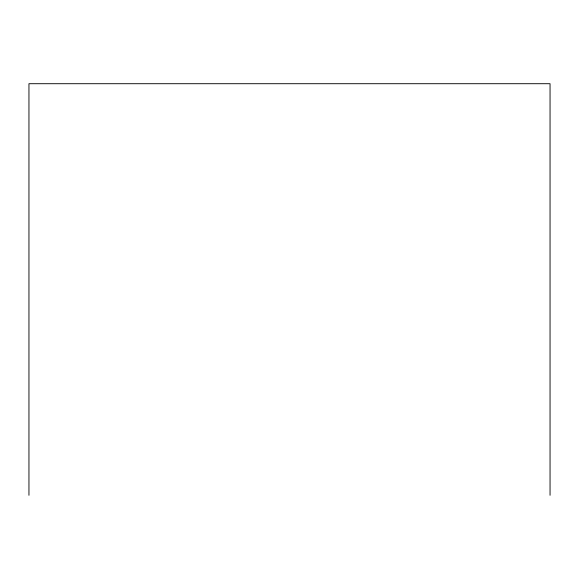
<?xml version="1.0" encoding="UTF-8"?>
<svg xmlns="http://www.w3.org/2000/svg" width="579" height="579" viewBox="0 0 579 579"><rect width="100%" height="100%" fill="white"/><g stroke="black" fill="none" stroke-linecap="round" stroke-linejoin="round"><path stroke-width="0.87" d="M550.05 495.291L550.05 83.709L28.95 83.709L28.95 495.291"/></g></svg>
